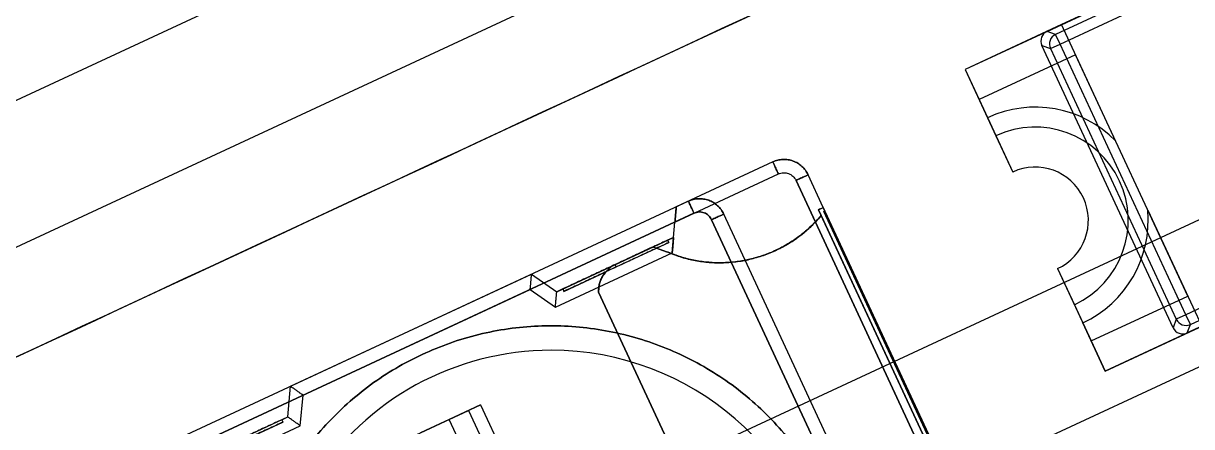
# Model space of a CAD drawing. Header units: millimetres. Extents: x 15 to 205, y 5 to 292.
# Drawn here: x 84.892 to 89.285, y 183.463 to 184.978 of the extents above; entities that cross this region are included whole.
import ezdxf

# ---------------------------------------------------------------- set-up
doc = ezdxf.new("R2010")
doc.units = ezdxf.units.MM

msp = doc.modelspace()

# ---------------------------------------------------------------- linework, layer by layer
at = {"color": 7, "linetype": 'Continuous', "lineweight": 25}
for p, q in [((78.9422, 181.3827), (111.4162, 196.4851)), ((108.9428, 195.8862), (77.2068, 181.1271)), ((109.3115, 195.0933), (77.5756, 180.3343)), ((95.3975, 187.0694), (70.0088, 175.2621)), ((70.2196, 174.8087), (95.6083, 186.616)), ((90.2466, 185.6485), (88.4331, 184.8051)), ((90.2466, 185.6485), (88.7958, 184.9738)), ((88.7414, 184.9484), (89.9383, 185.5051)), ((89.9266, 185.473), (88.7735, 184.9367)), ((88.7904, 184.9005), (89.9434, 185.4367)), ((88.7958, 184.9738), (88.4331, 184.8051)), ((88.9988, 184.5373), (88.7958, 184.9738)), ((88.7735, 184.9367), (88.7414, 184.9484)), ((88.7904, 184.9005), (88.7735, 184.9367)), ((89.2154, 183.8344), (88.722, 184.8954)), ((88.722, 184.8954), (88.7541, 184.8836)), ((88.7541, 184.8836), (88.7904, 184.9005)), ((88.7541, 184.8836), (89.2271, 183.8666)), ((89.2634, 183.8834), (88.7904, 184.9005)), ((88.8485, 184.8604), (88.4858, 184.6918)), ((89.2702, 183.9537), (88.8485, 184.8604)), ((88.4331, 184.8051), (88.5174, 184.6237)), ((88.4331, 184.8051), (88.4858, 184.6918)), ((88.4858, 184.6918), (88.6123, 184.4197)), ((88.4858, 184.6918), (88.5491, 184.5557)), ((88.5174, 184.6237), (88.5491, 184.5557)), ((88.5491, 184.5557), (88.6123, 184.4197)), ((88.9602, 183.6717), (90.7737, 184.515)), ((87.7101, 184.4578), (87.3474, 184.2892)), ((87.7101, 184.4578), (87.3474, 184.2892)), ((87.7101, 184.4578), (87.7101, 184.4578)), ((87.3423, 184.2316), (87.7312, 184.4125)), ((87.3423, 184.2316), (87.7312, 184.4125)), ((87.843, 184.4093), (87.843, 184.4093)), ((87.9001, 184.2864), (87.843, 184.4093)), ((87.9001, 184.2864), (87.843, 184.4093)), ((90.4164, 184.4197), (89.2634, 183.8834)), ((87.7976, 184.3882), (87.8704, 184.2318)), ((88.7675, 182.3027), (87.7976, 184.3882)), ((90.4655, 184.3717), (89.2685, 183.815)), ((89.2802, 183.8472), (90.4333, 184.3834)), ((87.3928, 184.3102), (85.3073, 183.3404)), ((87.3928, 184.3102), (85.3073, 183.3404)), ((87.3928, 184.3102), (87.3928, 184.3102)), ((87.3474, 184.2892), (87.3474, 184.2892)), ((87.882, 184.2779), (87.9001, 184.2864)), ((87.882, 184.2779), (87.8922, 184.256)), ((87.882, 184.2779), (87.882, 184.2779)), ((88.7315, 182.4514), (87.882, 184.2779)), ((87.9062, 184.2733), (87.9001, 184.2864)), ((87.9062, 184.2733), (87.9001, 184.2864)), ((87.9001, 184.2864), (87.9062, 184.2733)), ((87.9001, 184.2864), (87.9062, 184.2733)), ((87.9062, 184.2733), (87.9001, 184.2864)), ((87.9001, 184.2864), (87.9001, 184.2864)), ((87.9062, 184.2733), (87.9001, 184.2864)), ((87.9062, 184.2733), (87.9001, 184.2864)), ((87.9001, 184.2864), (87.9062, 184.2733)), ((87.9017, 184.2712), (87.9062, 184.2733)), ((88.7451, 182.4577), (87.9017, 184.2712)), ((87.9017, 184.2712), (88.7451, 182.4577)), ((87.9017, 184.2712), (87.9017, 184.2712)), ((88.7496, 182.4598), (87.9062, 184.2733)), ((87.9062, 184.2733), (87.9062, 184.2733)), ((87.9062, 184.2733), (88.7496, 182.4598)), ((88.7496, 182.4598), (87.9062, 184.2733)), ((88.7496, 182.4598), (87.9062, 184.2733)), ((88.7496, 182.4598), (87.9062, 184.2733)), ((89.1199, 184.2768), (89.3229, 183.8403)), ((87.4138, 184.2649), (85.3283, 183.295)), ((85.3283, 183.295), (87.4138, 184.2649)), ((87.3322, 184.1166), (87.3423, 184.2316)), ((87.3372, 184.1741), (87.3423, 184.2316)), ((88.4502, 182.1551), (87.4803, 184.2407)), ((87.4803, 184.2407), (88.4502, 182.1551)), ((88.4955, 182.1762), (87.5256, 184.2617)), ((87.5256, 184.2617), (87.5256, 184.2617)), ((88.4955, 182.1762), (87.5256, 184.2617)), ((87.8704, 184.2318), (88.6953, 182.4579)), ((87.8922, 184.256), (88.7276, 182.4598)), ((88.7276, 182.4598), (87.8922, 184.256)), ((88.7276, 182.4598), (87.8922, 184.256)), ((88.7276, 182.4598), (87.8922, 184.256)), ((87.8922, 184.256), (88.7276, 182.4598)), ((86.8979, 183.9698), (87.3372, 184.1741)), ((87.2572, 184.1369), (87.1194, 184.0728)), ((87.2572, 184.1369), (87.1194, 184.0728)), ((87.2732, 184.1333), (87.2572, 184.1369)), ((87.2732, 184.1333), (87.2572, 184.1369)), ((87.2732, 184.1333), (87.3188, 184.1545)), ((87.3372, 184.1741), (87.3146, 184.1636)), ((87.3146, 184.1636), (87.3188, 184.1545)), ((87.3372, 184.1741), (87.3372, 184.1741)), ((86.8928, 183.9123), (87.3322, 184.1166)), ((87.1218, 184.0629), (87.2732, 184.1333)), ((87.3105, 184.1205), (87.2732, 184.1333)), ((87.3105, 184.1205), (87.2732, 184.1333)), ((87.3105, 184.1205), (87.2732, 184.1333)), ((87.2732, 184.1333), (87.3105, 184.1205)), ((87.3105, 184.1205), (87.2732, 184.1333)), ((87.3105, 184.1205), (87.2732, 184.1333)), ((87.2732, 184.1333), (87.3105, 184.1205)), ((87.3105, 184.1205), (87.2732, 184.1333)), ((87.1218, 184.0629), (87.0819, 184.0443)), ((87.1218, 184.0629), (87.1176, 184.072)), ((88.781, 184.057), (88.8443, 183.921)), ((88.781, 184.057), (88.9075, 183.785)), ((85.8966, 183.6145), (86.8034, 184.0361)), ((85.8966, 183.6145), (86.8034, 184.0361)), ((86.8034, 184.0361), (86.8979, 183.9698)), ((86.8034, 184.0361), (86.8979, 183.9698)), ((86.8034, 184.0361), (86.8034, 184.0361)), ((86.9248, 183.9713), (87.0819, 184.0443)), ((85.9439, 183.5813), (86.7983, 183.9786)), ((86.7983, 183.9786), (86.8928, 183.9123)), ((86.9206, 183.9804), (86.8979, 183.9698)), ((86.8979, 183.9698), (86.8979, 183.9698)), ((86.9206, 183.9804), (86.9248, 183.9713)), ((87.9683, 182.0054), (87.0553, 183.9687)), ((87.0553, 183.9687), (87.9683, 182.0054)), ((87.0553, 183.9687), (87.9683, 182.0054)), ((87.9683, 182.0054), (87.0553, 183.9687)), ((87.0553, 183.9687), (87.9683, 182.0054)), ((87.0553, 183.9687), (87.9683, 182.0054)), ((87.0553, 183.9687), (87.9683, 182.0054)), ((87.0553, 183.9687), (87.9683, 182.0054)), ((88.8443, 183.921), (88.9075, 183.785)), ((88.8443, 183.921), (88.8759, 183.853)), ((88.9075, 183.785), (89.2702, 183.9537)), ((89.2634, 183.8834), (89.2271, 183.8666)), ((89.2802, 183.8472), (89.2634, 183.8834)), ((88.9602, 183.6717), (88.8759, 183.853)), ((89.3229, 183.8403), (88.9602, 183.6717)), ((89.2271, 183.8666), (89.2154, 183.8344)), ((89.2685, 183.815), (89.2802, 183.8472)), ((88.9075, 183.785), (88.9602, 183.6717)), ((85.8865, 183.4994), (85.8966, 183.6145)), ((85.8865, 183.4994), (85.8966, 183.6145)), ((85.8966, 183.6145), (85.8966, 183.6145)), ((85.9337, 183.4663), (85.9439, 183.5813)), ((86.5665, 183.5234), (85.7504, 183.1439)), ((86.3851, 183.4391), (86.6118, 183.5445)), ((86.5665, 183.5234), (86.3851, 183.4391)), ((86.6118, 183.5445), (86.4939, 183.4897)), ((86.4939, 183.4897), (86.5665, 183.5234)), ((86.5665, 183.5234), (86.7773, 183.0701)), ((86.6118, 183.5445), (86.8227, 183.0912)), ((85.4471, 183.2951), (85.8865, 183.4994)), ((85.7109, 183.4068), (85.868, 183.4798)), ((85.8638, 183.4889), (85.8865, 183.4994)), ((85.8638, 183.4889), (85.868, 183.4798)), ((85.8865, 183.4994), (85.8865, 183.4994)), ((86.5361, 183.399), (86.4939, 183.4897)), ((85.442, 183.2376), (85.9337, 183.4663))]:
    msp.add_line(p, q, dxfattribs=at)
for centre, radius, start, end in [((88.7905, 184.9004), 0.0401, 115.1248, 204.7576), ((88.6967, 184.2384), 0.425, 44.6912, 114.9412), ((88.6967, 184.2384), 0.425, 44.6912, 114.9412), ((88.6967, 184.2384), 0.35, 294.9412, 114.9412), ((88.6967, 184.2384), 0.35, 294.9412, 114.9412), ((88.6967, 184.2384), 0.2, 294.9412, 114.9412), ((88.6967, 184.2384), 0.2, 294.9412, 114.9412), ((88.6967, 184.2384), 0.425, 294.9412, 5.1913), ((88.6967, 184.2384), 0.425, 294.9412, 5.1913), ((89.2634, 183.8836), 0.0401, 205.1248, 294.7576), ((86.8771, 182.6919), 1.0579, 90, 204.9412), ((86.8771, 182.6919), 1.0579, 204.9412, 90)]:
    msp.add_arc(centre, radius, start, end, dxfattribs=at)
for centre, major_axis in [((88.7583, 184.9122), (-0.0377, 0.0138)), ((89.2517, 183.8514), (-0.0138, -0.0377))]:
    msp.add_ellipse(centre, major_axis=major_axis, ratio=0.997265, start_param=5.499157, end_param=7.067214, dxfattribs=at)
for points, knots in [([(126.2342, 206.1335), (123.4476, 204.8375), (117.9458, 202.2789), (109.6769, 198.4331), (100.006, 193.9358), (88.8841, 188.7635), (80.5296, 184.8781), (76.3635, 182.9406)], [0, 0, 0, 0, 0.167631, 0.330958, 0.497429, 0.749386, 1, 1, 1, 1]), ([(81.4237, 172.0597), (85.5898, 173.9972), (93.9444, 177.8825), (104.3834, 182.7373), (112.6928, 186.6018), (118.8656, 189.4724), (125.0502, 192.3485), (129.1982, 194.2776), (131.2945, 195.2525)], [0, 0, 0, 0, 0.250614, 0.502571, 0.627963, 0.750476, 0.873897, 1, 1, 1, 1]), ([(80.4357, 181.6644), (81.3873, 182.107), (84.2425, 183.4348), (89.0018, 185.6481), (93.7653, 187.8635), (97.5776, 189.6364), (100.9629, 191.2108), (104.1315, 192.6844), (107.092, 194.0612), (108.5717, 194.7493), (109.3115, 195.0933)], [0, 0, 0, 0, 0.098942, 0.296859, 0.494758, 0.593727, 0.692693, 0.846267, 0.923131, 1, 1, 1, 1]), ([(109.3115, 195.0933), (108.8357, 194.8721), (107.8842, 194.4296), (105.9777, 193.5429), (103.5944, 192.4346), (99.7824, 190.6618), (94.8726, 188.3784), (88.8635, 185.5838), (84.7588, 183.6749), (82.7064, 182.7204)], [0, 0, 0, 0, 0.053733, 0.107475, 0.214909, 0.322348, 0.537149, 0.768574, 1, 1, 1, 1]), ([(83.0718, 175.9962), (84.0234, 176.4387), (86.8786, 177.7665), (91.6379, 179.9799), (96.4014, 182.1952), (100.2137, 183.9682), (103.599, 185.5425), (106.7676, 187.0161), (109.7281, 188.3929), (111.2077, 189.081), (111.9476, 189.4251)], [0, 0, 0, 0, 0.098942, 0.296859, 0.494758, 0.593727, 0.692693, 0.846267, 0.923131, 1, 1, 1, 1]), ([(111.9476, 189.4251), (111.4718, 189.2039), (110.5202, 188.7613), (108.6138, 187.8747), (106.2305, 186.7663), (101.3182, 184.4818), (94.3569, 181.2444), (88.3473, 178.4496), (85.3425, 177.0522)], [0, 0, 0, 0, 0.053733, 0.107475, 0.214909, 0.322348, 0.661173, 1, 1, 1, 1]), ([(87.7312, 184.4125), (87.7375, 184.4146), (87.75, 184.4188), (87.7666, 184.4157), (87.7784, 184.4103), (87.7891, 184.4025), (87.7942, 184.394), (87.7976, 184.3882)], [0, 0, 0, 0, 0.249526, 0.499052, 0.624411, 0.746441, 1, 1, 1, 1]), ([(87.7312, 184.4125), (87.7375, 184.4146), (87.75, 184.4188), (87.7666, 184.4157), (87.7784, 184.4103), (87.7891, 184.4025), (87.7942, 184.394), (87.7976, 184.3882)], [0, 0, 0, 0, 0.249526, 0.499052, 0.624411, 0.746441, 1, 1, 1, 1]), ([(87.3474, 184.2892), (87.3474, 184.289), (87.3474, 184.2885), (87.347, 184.2852), (87.3467, 184.2808), (87.3463, 184.2763), (87.3457, 184.2693), (87.3446, 184.259), (87.3435, 184.2449), (87.3427, 184.2363), (87.3423, 184.2316)], [0, 0, 0, 0, 0.111381, 0.227281, 0.348905, 0.412284, 0.477473, 0.692743, 0.834911, 1, 1, 1, 1]), ([(87.3423, 184.2316), (87.3427, 184.2363), (87.3435, 184.2449), (87.3443, 184.2554), (87.345, 184.2629), (87.3455, 184.268), (87.3461, 184.2738), (87.3466, 184.2799), (87.347, 184.2852), (87.3474, 184.2885), (87.3474, 184.289), (87.3474, 184.2892)], [0, 0, 0, 0, 0.164991, 0.307075, 0.389156, 0.461107, 0.522986, 0.651302, 0.772854, 0.888685, 1, 1, 1, 1]), ([(87.4138, 184.2649), (87.4202, 184.2671), (87.4296, 184.2704), (87.4428, 184.2694), (87.4553, 184.2659), (87.47, 184.2576), (87.4768, 184.2463), (87.4803, 184.2407)], [0, 0, 0, 0, 0.253559, 0.375589, 0.500948, 0.750474, 1, 1, 1, 1]), ([(87.4803, 184.2407), (87.4768, 184.2463), (87.47, 184.2576), (87.4553, 184.2659), (87.4428, 184.2694), (87.4296, 184.2704), (87.4202, 184.2671), (87.4138, 184.2649)], [0, 0, 0, 0, 0.249526, 0.499052, 0.624411, 0.746441, 1, 1, 1, 1]), ([(87.8922, 184.256), (87.8739, 184.2361), (87.8377, 184.1968), (87.7727, 184.15), (87.7013, 184.1139), (87.6243, 184.0899), (87.5446, 184.0773), (87.4647, 184.078), (87.3856, 184.0914), (87.3357, 184.1107), (87.3105, 184.1205)], [0, 0, 0, 0, 0.126482, 0.249763, 0.373158, 0.49997, 0.626479, 0.749764, 0.873162, 1, 1, 1, 1]), ([(87.8922, 184.256), (87.8801, 184.2425), (87.8562, 184.2158), (87.8156, 184.181), (87.7722, 184.1509), (87.7257, 184.1259), (87.6761, 184.1059), (87.624, 184.091), (87.5709, 184.0812), (87.5176, 184.0773), (87.4648, 184.0791), (87.4125, 184.0869), (87.3606, 184.1003), (87.3273, 184.1137), (87.3105, 184.1205)], [0, 0, 0, 0, 0.084832, 0.167767, 0.249763, 0.33181, 0.414894, 0.499969, 0.584823, 0.667767, 0.749764, 0.831811, 0.914904, 1, 1, 1, 1]), ([(87.8704, 184.2318), (87.8519, 184.2141), (87.8153, 184.1791), (87.7513, 184.138), (87.6821, 184.1068), (87.6083, 184.0866), (87.5324, 184.0769), (87.4566, 184.0792), (87.3817, 184.0928), (87.3344, 184.1112), (87.3105, 184.1205)], [0, 0, 0, 0, 0.126304, 0.249753, 0.373321, 0.499972, 0.626301, 0.749754, 0.873324, 1, 1, 1, 1]), ([(87.8704, 184.2318), (87.8581, 184.2198), (87.8339, 184.196), (87.7936, 184.1652), (87.7509, 184.1388), (87.7056, 184.1171), (87.6578, 184.1), (87.6081, 184.0876), (87.5574, 184.0799), (87.5068, 184.0774), (87.4567, 184.0802), (87.4071, 184.0883), (87.358, 184.1013), (87.3264, 184.114), (87.3105, 184.1205)], [0, 0, 0, 0, 0.08466, 0.167624, 0.249753, 0.331935, 0.415056, 0.499971, 0.584652, 0.667623, 0.749754, 0.831937, 0.915065, 1, 1, 1, 1]), ([(87.8922, 184.256), (87.8889, 184.2522), (87.8824, 184.2445), (87.8744, 184.236), (87.8704, 184.2318)], [0, 0, 0, 0, 0.499069, 1, 1, 1, 1]), ([(87.8922, 184.256), (87.8889, 184.2522), (87.8824, 184.2445), (87.8744, 184.236), (87.8704, 184.2318)], [0, 0, 0, 0, 0.499069, 1, 1, 1, 1]), ([(87.3372, 184.1741), (87.3372, 184.1739), (87.3372, 184.1735), (87.3369, 184.1702), (87.3365, 184.1658), (87.3361, 184.1613), (87.3355, 184.1543), (87.3344, 184.144), (87.3333, 184.1299), (87.3325, 184.1213), (87.3322, 184.1166)], [0, 0, 0, 0, 0.111381, 0.227281, 0.348905, 0.412284, 0.477473, 0.692743, 0.834911, 1, 1, 1, 1]), ([(87.1194, 184.0728), (87.1146, 184.0703), (87.105, 184.0653), (87.0924, 184.0557), (87.0853, 184.048), (87.0819, 184.0443)], [0, 0, 0, 0, 0.341194, 0.682387, 1, 1, 1, 1]), ([(87.1194, 184.0728), (87.1146, 184.0703), (87.105, 184.0653), (87.0924, 184.0557), (87.0853, 184.048), (87.0819, 184.0443)], [0, 0, 0, 0, 0.341194, 0.682387, 1, 1, 1, 1]), ([(86.7983, 183.9786), (86.7987, 183.9833), (86.7995, 183.9919), (86.8005, 184.0024), (86.8011, 184.0099), (86.8015, 184.015), (86.802, 184.0208), (86.8026, 184.0269), (86.8031, 184.0322), (86.8033, 184.0355), (86.8034, 184.0359), (86.8034, 184.0361)], [0, 0, 0, 0, 0.164991, 0.307075, 0.389156, 0.461107, 0.522986, 0.651302, 0.772854, 0.888685, 1, 1, 1, 1]), ([(87.0819, 184.0444), (87.0783, 184.0398), (87.0715, 184.0309), (87.0638, 184.0162), (87.0585, 184.001), (87.0554, 183.985), (87.0554, 183.9742), (87.0553, 183.9687)], [0, 0, 0, 0, 0.210789, 0.409029, 0.603691, 0.799219, 1, 1, 1, 1]), ([(87.0819, 184.0444), (87.0783, 184.0398), (87.0715, 184.0309), (87.0638, 184.0162), (87.0585, 184.001), (87.0554, 183.985), (87.0554, 183.9742), (87.0553, 183.9687)], [0, 0, 0, 0, 0.210789, 0.409029, 0.603691, 0.799219, 1, 1, 1, 1]), ([(87.0819, 184.0443), (87.0776, 184.0388), (87.0692, 184.028), (87.0607, 184.0093), (87.0556, 183.9894), (87.0554, 183.9756), (87.0553, 183.9687)], [0, 0, 0, 0, 0.2544971, 0.5, 0.7455029, 1, 1, 1, 1]), ([(87.0819, 184.0443), (87.0776, 184.0388), (87.0692, 184.028), (87.0607, 184.0093), (87.0556, 183.9894), (87.0554, 183.9756), (87.0553, 183.9687)], [0, 0, 0, 0, 0.254497, 0.5, 0.745503, 1, 1, 1, 1]), ([(87.0819, 184.0443), (87.0783, 184.0398), (87.0714, 184.031), (87.0639, 184.0161), (87.0586, 184.0008), (87.0555, 183.9849), (87.0554, 183.9741), (87.0553, 183.9687)], [0, 0, 0, 0, 0.210903, 0.408178, 0.605452, 0.802726, 1, 1, 1, 1]), ([(87.0553, 183.9687), (87.0554, 183.9741), (87.0555, 183.9849), (87.0586, 184.0008), (87.0639, 184.0161), (87.0714, 184.031), (87.0783, 184.0398), (87.0819, 184.0443)], [0, 0, 0, 0, 0.197274, 0.394548, 0.591822, 0.789097, 1, 1, 1, 1]), ([(86.8928, 183.9123), (86.8932, 183.917), (86.8939, 183.9256), (86.8948, 183.9361), (86.8955, 183.9436), (86.896, 183.9487), (86.8966, 183.9545), (86.8971, 183.9606), (86.8975, 183.9659), (86.8978, 183.9692), (86.8979, 183.9696), (86.8979, 183.9698)], [0, 0, 0, 0, 0.164991, 0.307075, 0.389156, 0.461107, 0.522986, 0.651302, 0.772854, 0.888685, 1, 1, 1, 1]), ([(85.9439, 183.5813), (85.9401, 183.584), (85.933, 183.589), (85.9244, 183.5951), (85.9183, 183.5994), (85.914, 183.6023), (85.9092, 183.6056), (85.9043, 183.6091), (85.8999, 183.6122), (85.8972, 183.6141), (85.8968, 183.6143), (85.8966, 183.6145)], [0, 0, 0, 0, 0.164991, 0.307075, 0.389156, 0.461107, 0.522986, 0.651302, 0.772854, 0.888685, 1, 1, 1, 1]), ([(85.9337, 183.4663), (85.9299, 183.4689), (85.9228, 183.4739), (85.9141, 183.4799), (85.908, 183.4842), (85.9038, 183.4872), (85.8991, 183.4906), (85.894, 183.4941), (85.8897, 183.4971), (85.887, 183.4991), (85.8866, 183.4993), (85.8865, 183.4994)], [0, 0, 0, 0, 0.164991, 0.307075, 0.389156, 0.461107, 0.522986, 0.651302, 0.772854, 0.888685, 1, 1, 1, 1])]:
    msp.add_open_spline(points, degree=3, knots=knots, dxfattribs=at)
for points in [[(87.843, 184.4093), (87.8399, 184.4151), (87.8337, 184.4267), (87.8203, 184.4413), (87.8046, 184.4532), (87.7868, 184.4617), (87.7677, 184.4666), (87.748, 184.4677), (87.7284, 184.4651), (87.7162, 184.4603), (87.7101, 184.4578)], [(87.7101, 184.4578), (87.7162, 184.4603), (87.7284, 184.4651), (87.748, 184.4677), (87.7677, 184.4666), (87.7868, 184.4617), (87.8046, 184.4532), (87.8203, 184.4413), (87.8337, 184.4267), (87.8399, 184.4151), (87.843, 184.4093)], [(87.7312, 184.4125), (87.7284, 184.4184), (87.7229, 184.4303), (87.7159, 184.4453), (87.7111, 184.4558), (87.7104, 184.4572), (87.7101, 184.4578)], [(87.7101, 184.4578), (87.7104, 184.4572), (87.7111, 184.4558), (87.7159, 184.4453), (87.7229, 184.4303), (87.7284, 184.4184), (87.7312, 184.4125)], [(87.843, 184.4093), (87.8423, 184.409), (87.8409, 184.4084), (87.8304, 184.4035), (87.8154, 184.3965), (87.8036, 184.391), (87.7976, 184.3882)], [(87.7976, 184.3882), (87.8036, 184.391), (87.8154, 184.3965), (87.8304, 184.4035), (87.8409, 184.4084), (87.8423, 184.409), (87.843, 184.4093)], [(87.5256, 184.2617), (87.5225, 184.2675), (87.5163, 184.2791), (87.503, 184.2937), (87.4872, 184.3056), (87.4694, 184.3141), (87.4503, 184.319), (87.4307, 184.3201), (87.411, 184.3175), (87.3989, 184.3127), (87.3928, 184.3102)], [(87.3928, 184.3102), (87.3989, 184.3127), (87.411, 184.3175), (87.4307, 184.3201), (87.4503, 184.319), (87.4694, 184.3141), (87.4872, 184.3056), (87.503, 184.2937), (87.5163, 184.2791), (87.5225, 184.2675), (87.5256, 184.2617)], [(87.3928, 184.3102), (87.3931, 184.3096), (87.3937, 184.3082), (87.3986, 184.2977), (87.4056, 184.2827), (87.4111, 184.2708), (87.4138, 184.2649)], [(87.4138, 184.2649), (87.4111, 184.2708), (87.4056, 184.2827), (87.3986, 184.2977), (87.3937, 184.3082), (87.3931, 184.3096), (87.3928, 184.3102)], [(87.9001, 184.2864), (87.8999, 184.2863), (87.8994, 184.286), (87.8957, 184.2843), (87.89, 184.2816), (87.8847, 184.2792), (87.882, 184.2779)], [(87.9062, 184.2733), (87.906, 184.2732), (87.9056, 184.273), (87.903, 184.2718), (87.9017, 184.2712)], [(87.3105, 184.1205), (87.327, 184.1139), (87.36, 184.1007), (87.4119, 184.0877), (87.4647, 184.0799), (87.5181, 184.0779), (87.5714, 184.0816), (87.624, 184.0909), (87.6753, 184.1058), (87.7248, 184.126), (87.7718, 184.1514), (87.8157, 184.1817), (87.8565, 184.2163), (87.8803, 184.2428), (87.8922, 184.256)], [(87.3105, 184.1205), (87.327, 184.1139), (87.36, 184.1007), (87.4119, 184.0877), (87.4647, 184.0799), (87.5181, 184.0779), (87.5714, 184.0816), (87.624, 184.0909), (87.6753, 184.1058), (87.7248, 184.126), (87.7718, 184.1514), (87.8157, 184.1817), (87.8565, 184.2163), (87.8803, 184.2428), (87.8922, 184.256)], [(87.8704, 184.2318), (87.8583, 184.22), (87.8342, 184.1964), (87.7937, 184.1658), (87.7505, 184.1392), (87.7048, 184.1172), (87.6572, 184.0999), (87.608, 184.0875), (87.5579, 184.0802), (87.5072, 184.0779), (87.4566, 184.0808), (87.4066, 184.0889), (87.3575, 184.1016), (87.3261, 184.1142), (87.3105, 184.1205)], [(87.8704, 184.2318), (87.8583, 184.22), (87.8342, 184.1964), (87.7937, 184.1658), (87.7505, 184.1392), (87.7048, 184.1172), (87.6572, 184.0999), (87.608, 184.0875), (87.5579, 184.0802), (87.5072, 184.0779), (87.4566, 184.0808), (87.4066, 184.0889), (87.3575, 184.1016), (87.3261, 184.1142), (87.3105, 184.1205)], [(87.4803, 184.2407), (87.4862, 184.2434), (87.4981, 184.2489), (87.5131, 184.2559), (87.5236, 184.2608), (87.5249, 184.2614), (87.5256, 184.2617)], [(87.5256, 184.2617), (87.5249, 184.2614), (87.5236, 184.2608), (87.5131, 184.2559), (87.4981, 184.2489), (87.4862, 184.2434), (87.4803, 184.2407)], [(87.8704, 184.2318), (87.8744, 184.236), (87.8824, 184.2444), (87.8889, 184.2521), (87.8922, 184.256)], [(87.8922, 184.256), (87.8889, 184.2521), (87.8824, 184.2444), (87.8744, 184.236), (87.8704, 184.2318)], [(87.3146, 184.1636), (87.2993, 184.1565), (87.2688, 184.1423), (87.2173, 184.1184), (87.1654, 184.0942), (87.1335, 184.0794), (87.1176, 184.072)], [(87.3188, 184.1545), (87.3035, 184.1474), (87.273, 184.1332), (87.2216, 184.1093), (87.1696, 184.0851), (87.1377, 184.0703), (87.1218, 184.0629)], [(87.1176, 184.072), (87.1015, 184.0645), (87.0693, 184.0496), (87.018, 184.0256), (86.967, 184.002), (86.9361, 183.9876), (86.9206, 183.9804)], [(87.1218, 184.0629), (87.1057, 184.0554), (87.0736, 184.0405), (87.0222, 184.0166), (86.9712, 183.9929), (86.9403, 183.9785), (86.9248, 183.9713)], [(87.0553, 183.9687), (87.0555, 183.9755), (87.0557, 183.9892), (87.061, 184.0092), (87.0694, 184.028), (87.0777, 184.0389), (87.0819, 184.0443)], [(87.0819, 184.0443), (87.0777, 184.0389), (87.0694, 184.028), (87.061, 184.0092), (87.0557, 183.9892), (87.0555, 183.9755), (87.0553, 183.9687)], [(85.8344, 182.2069), (85.8512, 182.1733), (85.8849, 182.1059), (85.9476, 182.0118), (86.0186, 181.9239), (86.0981, 181.8434), (86.185, 181.7712), (86.2786, 181.7078), (86.3779, 181.6538), (86.4821, 181.6099), (86.59, 181.5764), (86.7007, 181.5536), (86.8131, 181.5418), (86.9262, 181.5411), (87.0387, 181.5514), (87.1498, 181.5728), (87.2581, 181.6049), (87.3628, 181.6474), (87.4629, 181.7001), (87.5573, 181.7623), (87.6451, 181.8334), (87.7256, 181.9128), (87.7978, 181.9997), (87.8612, 182.0933), (87.9152, 182.1927), (87.9591, 182.2968), (87.9926, 182.4048), (88.0154, 182.5155), (88.0272, 182.6279), (88.0279, 182.7409), (88.0176, 182.8535), (87.9962, 182.9645), (87.9641, 183.0729), (87.9215, 183.1776), (87.8689, 183.2776), (87.8067, 183.372), (87.7356, 183.4599), (87.6562, 183.5403), (87.5693, 183.6126), (87.4757, 183.676), (87.3763, 183.7299), (87.2722, 183.7739), (87.1642, 183.8074), (87.0535, 183.8301), (86.9411, 183.8419), (86.8281, 183.8427), (86.7155, 183.8324), (86.6045, 183.8109), (86.4959, 183.7793), (86.4268, 183.7495), (86.3922, 183.7346)], [(86.3922, 183.7346), (86.4268, 183.7495), (86.4959, 183.7793), (86.6045, 183.8109), (86.7155, 183.8324), (86.8281, 183.8427), (86.9411, 183.8419), (87.0535, 183.8301), (87.1642, 183.8074), (87.2722, 183.7739), (87.3763, 183.7299), (87.4757, 183.676), (87.5693, 183.6126), (87.6562, 183.5403), (87.7356, 183.4599), (87.8067, 183.372), (87.8689, 183.2776), (87.9215, 183.1776), (87.9641, 183.0729), (87.9962, 182.9645), (88.0176, 182.8535), (88.0279, 182.7409), (88.0272, 182.6279), (88.0154, 182.5155), (87.9926, 182.4048), (87.9591, 182.2968), (87.9152, 182.1927), (87.8612, 182.0933), (87.7978, 181.9997), (87.7256, 181.9128), (87.6451, 181.8334), (87.5573, 181.7623), (87.4629, 181.7001), (87.3628, 181.6474), (87.2581, 181.6049), (87.1498, 181.5728), (87.0387, 181.5514), (86.9262, 181.5411), (86.8131, 181.5418), (86.7007, 181.5536), (86.59, 181.5764), (86.4821, 181.6099), (86.3779, 181.6538), (86.2786, 181.7078), (86.185, 181.7712), (86.0981, 181.8434), (86.0186, 181.9239), (85.9476, 182.0118), (85.8849, 182.1059), (85.8512, 182.1733), (85.8344, 182.2069)], [(86.3922, 183.7346), (86.3585, 183.7178), (86.2912, 183.6841), (86.197, 183.6214), (86.1091, 183.5504), (86.0287, 183.4709), (85.9564, 183.384), (85.893, 183.2904), (85.8391, 183.1911), (85.7951, 183.0869), (85.7616, 182.979), (85.7389, 182.8683), (85.727, 182.7558), (85.7263, 182.6428), (85.7366, 182.5302), (85.7581, 182.4193), (85.7897, 182.3107), (85.8195, 182.2415), (85.8344, 182.2069)], [(85.8344, 182.2069), (85.8195, 182.2415), (85.7897, 182.3107), (85.7581, 182.4193), (85.7366, 182.5302), (85.7263, 182.6428), (85.727, 182.7558), (85.7389, 182.8683), (85.7616, 182.979), (85.7951, 183.0869), (85.8391, 183.1911), (85.893, 183.2904), (85.9564, 183.384), (86.0287, 183.4709), (86.1091, 183.5504), (86.197, 183.6214), (86.2912, 183.6841), (86.3585, 183.7178), (86.3922, 183.7346)], [(85.8638, 183.4889), (85.8483, 183.4817), (85.8173, 183.4673), (85.7664, 183.4436), (85.715, 183.4197), (85.6829, 183.4048), (85.6668, 183.3973)], [(85.868, 183.4798), (85.8525, 183.4726), (85.8215, 183.4582), (85.7706, 183.4345), (85.7192, 183.4106), (85.6871, 183.3957), (85.671, 183.3882)]]:
    msp.add_open_spline(points, degree=3, dxfattribs=at)

doc.saveas('drawing.dxf')
